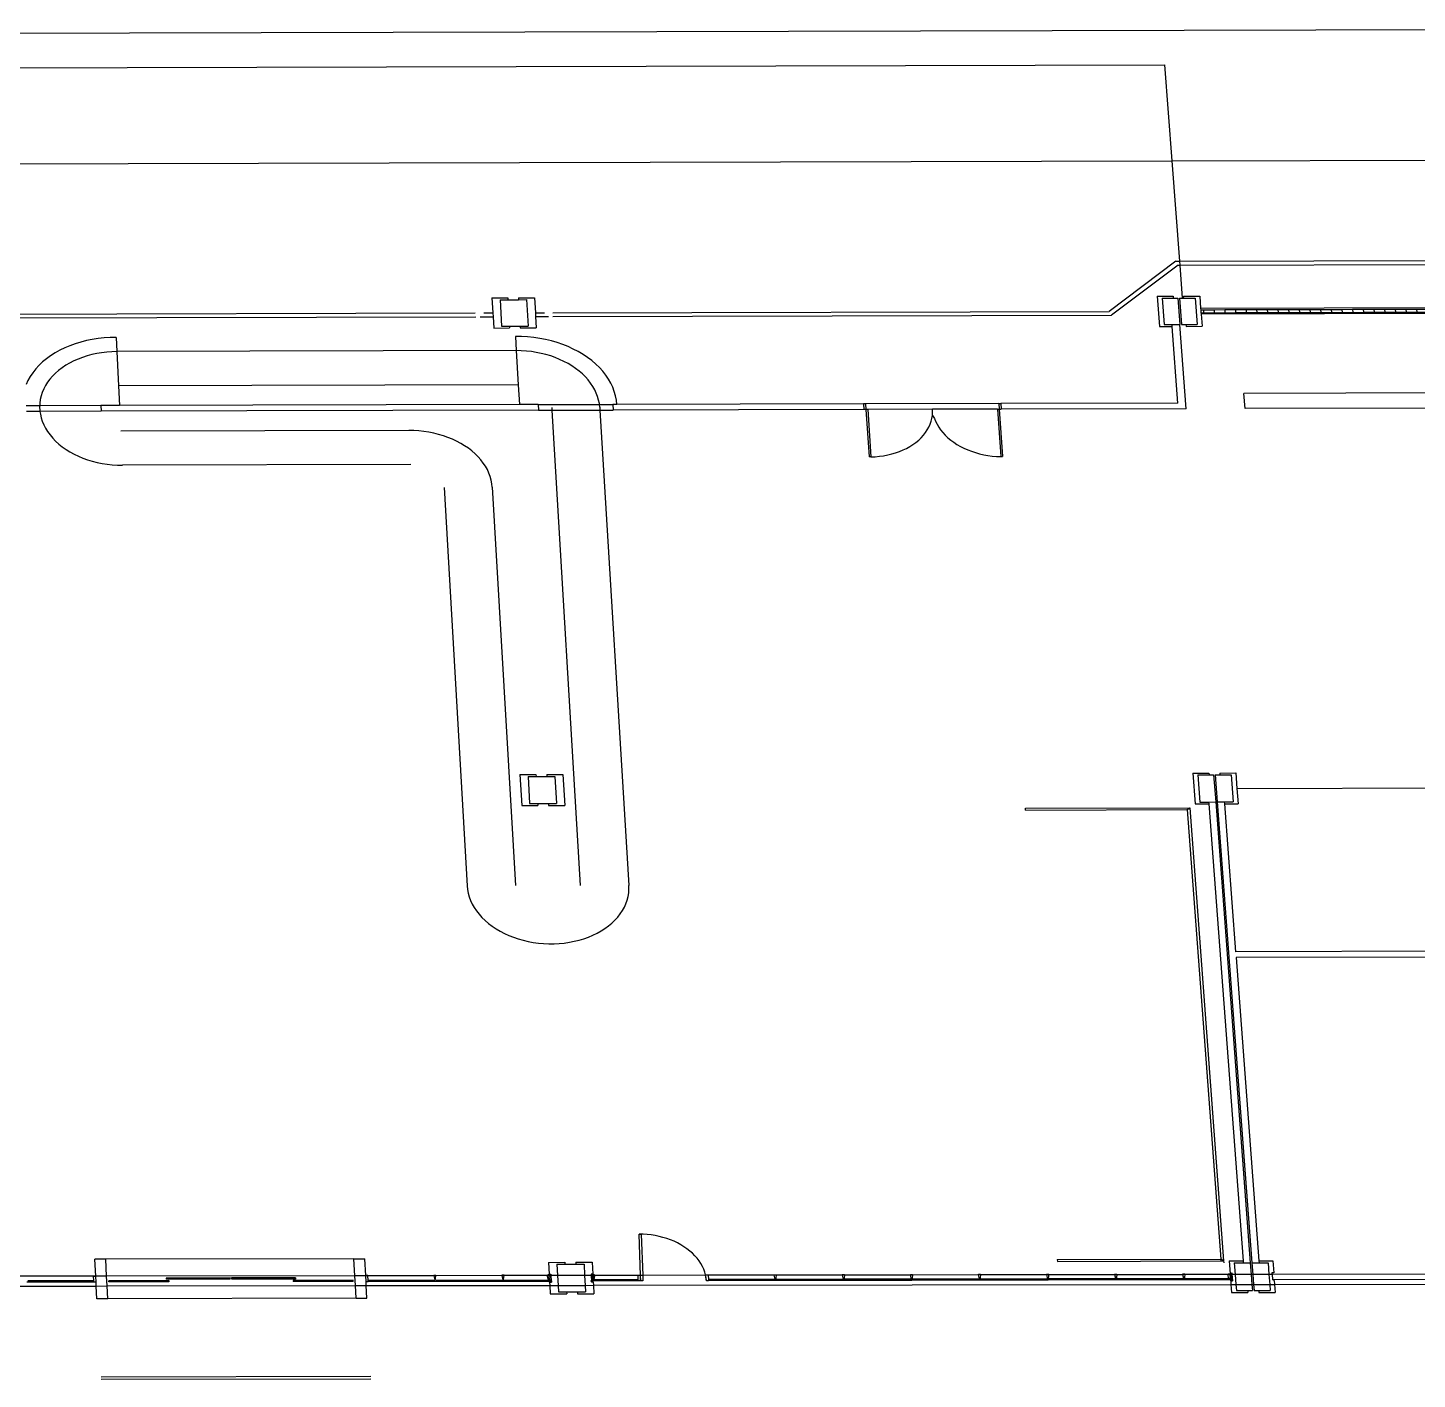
# Model space of a CAD drawing. Extents: x -83 to 83, y -28 to 43.
# Drawn here: x -12.59 to 19.42, y 6.87 to 38 of the extents above; entities that cross this region are included whole.
import ezdxf

# ---------------------------------------------------------------- set-up
doc = ezdxf.new("R2010")
doc.units = 0
doc.layers.get('0').update_dxf_attribs({"linetype": 'CONTINUOUS'})

msp = doc.modelspace()

# ---------------------------------------------------------------- linework, layer by layer
for p, q in [((-83.229, 37.696), (34.434, 38)), ((-77.858, 36.912), (13.605, 37.149)), ((13.772, 34.935), (13.605, 37.149)), ((-77.904, 34.704), (13.772, 34.935)), ((13.772, 34.935), (34.727, 34.988)), ((13.946, 32.621), (13.772, 34.935)), ((13.946, 32.621), (34.952, 32.673)), ((13.854, 32.621), (12.316, 31.466)), ((13.912, 32.534), (12.373, 31.379)), ((13.854, 32.621), (13.946, 32.621)), ((13.912, 32.534), (13.953, 32.534)), ((13.953, 32.534), (13.946, 32.621)), ((13.953, 32.534), (34.961, 32.586)), ((14.01, 31.775), (13.953, 32.534)), ((-1.899, 31.779), (-1.531, 31.78)), ((-1.899, 31.779), (-1.878, 31.432)), ((-1.712, 31.736), (-1.528, 31.737)), ((-1.712, 31.736), (-1.676, 31.128)), ((-1.531, 31.78), (-1.528, 31.737)), ((-1.528, 31.737), (-1.283, 31.737)), ((-1.286, 31.781), (-0.918, 31.781)), ((-1.286, 31.781), (-1.283, 31.737)), ((-1.283, 31.737), (-1.099, 31.738)), ((-1.099, 31.738), (-1.063, 31.129)), ((-0.918, 31.781), (-0.897, 31.434)), ((13.424, 31.817), (13.792, 31.818)), ((13.424, 31.817), (13.476, 31.121)), ((13.538, 31.774), (13.795, 31.774)), ((13.538, 31.774), (13.583, 31.165)), ((13.792, 31.818), (13.795, 31.774)), ((13.795, 31.774), (13.9, 31.774)), ((13.9, 31.774), (13.945, 31.166)), ((13.936, 31.774), (14.01, 31.775)), ((13.936, 31.774), (13.982, 31.166)), ((14.037, 31.818), (14.01, 31.775)), ((14.01, 31.775), (14.298, 31.775)), ((14.037, 31.818), (14.405, 31.819)), ((14.298, 31.775), (14.344, 31.167)), ((14.405, 31.819), (14.427, 31.537)), ((-15.814, 31.397), (-2.282, 31.431)), ((-2.088, 31.431), (-1.878, 31.432)), ((-1.878, 31.432), (-1.873, 31.345)), ((-0.897, 31.434), (-0.688, 31.434)), ((-0.897, 31.434), (-0.892, 31.347)), ((-0.497, 31.348), (12.373, 31.379)), ((-0.494, 31.435), (12.316, 31.466)), ((28.782, 31.572), (14.427, 31.537)), ((14.427, 31.537), (14.429, 31.506)), ((14.429, 31.506), (14.49, 31.506)), ((14.429, 31.506), (14.434, 31.437)), ((14.434, 31.437), (14.496, 31.437)), ((14.434, 31.437), (14.437, 31.406)), ((28.794, 31.441), (14.437, 31.406)), ((14.437, 31.406), (14.458, 31.124)), ((14.49, 31.506), (14.736, 31.507)), ((14.49, 31.506), (14.496, 31.437)), ((14.496, 31.437), (14.741, 31.437)), ((14.736, 31.507), (14.981, 31.508)), ((14.736, 31.507), (14.741, 31.437)), ((14.741, 31.437), (14.986, 31.438)), ((14.981, 31.508), (14.986, 31.438)), ((14.981, 31.508), (15.226, 31.508)), ((14.986, 31.438), (15.232, 31.439)), ((15.226, 31.508), (15.472, 31.509)), ((15.226, 31.508), (15.232, 31.439)), ((15.232, 31.439), (15.477, 31.439)), ((15.472, 31.509), (15.477, 31.439)), ((15.472, 31.509), (15.717, 31.509)), ((15.477, 31.439), (15.722, 31.44)), ((15.717, 31.509), (15.962, 31.51)), ((15.717, 31.509), (15.722, 31.44)), ((15.722, 31.44), (15.968, 31.44)), ((15.962, 31.51), (16.208, 31.511)), ((15.962, 31.51), (15.968, 31.44)), ((15.968, 31.44), (16.213, 31.441)), ((16.208, 31.511), (16.213, 31.441)), ((16.208, 31.511), (16.453, 31.511)), ((16.213, 31.441), (16.458, 31.442)), ((16.453, 31.511), (16.698, 31.512)), ((16.453, 31.511), (16.458, 31.442)), ((16.458, 31.442), (16.704, 31.442)), ((16.698, 31.512), (16.704, 31.442)), ((16.698, 31.512), (16.944, 31.512)), ((16.704, 31.442), (16.949, 31.443)), ((16.944, 31.512), (17.189, 31.513)), ((16.944, 31.512), (16.949, 31.443)), ((16.949, 31.443), (17.195, 31.443)), ((17.189, 31.513), (17.434, 31.514)), ((17.189, 31.513), (17.195, 31.443)), ((17.195, 31.443), (17.44, 31.444)), ((17.434, 31.514), (17.44, 31.444)), ((17.434, 31.514), (17.68, 31.514)), ((17.44, 31.444), (17.685, 31.445)), ((17.68, 31.514), (17.925, 31.515)), ((17.68, 31.514), (17.685, 31.445)), ((17.685, 31.445), (17.931, 31.445)), ((17.925, 31.515), (17.931, 31.445)), ((17.925, 31.515), (18.171, 31.515)), ((17.931, 31.445), (18.176, 31.446)), ((18.171, 31.515), (18.416, 31.516)), ((18.171, 31.515), (18.176, 31.446)), ((18.176, 31.446), (18.422, 31.446)), ((18.416, 31.516), (18.661, 31.517)), ((18.416, 31.516), (18.422, 31.446)), ((18.422, 31.446), (18.667, 31.447)), ((18.661, 31.517), (18.667, 31.447)), ((18.661, 31.517), (18.907, 31.517)), ((18.667, 31.447), (18.912, 31.448)), ((18.907, 31.517), (19.152, 31.518)), ((18.907, 31.517), (18.912, 31.448)), ((18.912, 31.448), (19.158, 31.448)), ((19.152, 31.518), (19.158, 31.448)), ((19.152, 31.518), (19.397, 31.518)), ((19.158, 31.448), (19.403, 31.449)), ((19.397, 31.518), (19.643, 31.519)), ((19.397, 31.518), (19.403, 31.449)), ((19.403, 31.449), (19.648, 31.449)), ((-15.818, 31.31), (-2.268, 31.344)), ((-2.171, 31.344), (-1.873, 31.345)), ((-1.873, 31.345), (-1.858, 31.084)), ((-1.858, 31.084), (-1.49, 31.085)), ((-1.676, 31.128), (-1.492, 31.128)), ((-1.492, 31.128), (-1.247, 31.129)), ((-1.492, 31.128), (-1.49, 31.085)), ((-1.247, 31.129), (-1.245, 31.085)), ((-1.247, 31.129), (-1.063, 31.129)), ((-1.245, 31.085), (-0.877, 31.086)), ((-0.892, 31.347), (-0.594, 31.348)), ((-0.892, 31.347), (-0.877, 31.086)), ((13.476, 31.121), (13.771, 31.122)), ((13.583, 31.165), (13.767, 31.165)), ((13.767, 31.165), (13.945, 31.166)), ((13.771, 31.122), (13.767, 31.165)), ((13.903, 29.357), (13.771, 31.122)), ((14.091, 29.226), (13.945, 31.166)), ((13.982, 31.166), (14.086, 31.166)), ((14.086, 31.166), (14.344, 31.167)), ((14.086, 31.166), (14.09, 31.123)), ((14.09, 31.123), (14.458, 31.124)), ((-11.37, 30.761), (-11.497, 30.722)), ((-11.239, 30.794), (-11.37, 30.761)), ((-11.106, 30.821), (-11.239, 30.794)), ((-10.97, 30.842), (-11.106, 30.821)), ((-10.832, 30.856), (-10.97, 30.842)), ((-10.693, 30.865), (-10.832, 30.856)), ((-10.553, 30.867), (-10.693, 30.865)), ((-10.553, 30.867), (-10.537, 30.54)), ((-1.216, 30.888), (-1.356, 30.889)), ((-1.356, 30.889), (-1.336, 30.563)), ((-1.076, 30.88), (-1.216, 30.888)), ((-0.936, 30.866), (-1.076, 30.88)), ((-0.798, 30.846), (-0.936, 30.866)), ((-0.662, 30.82), (-0.798, 30.846)), ((-0.528, 30.787), (-0.662, 30.82)), ((-0.396, 30.749), (-0.528, 30.787)), ((-0.268, 30.705), (-0.396, 30.749)), ((-12.063, 30.446), (-12.16, 30.376)), ((-11.961, 30.512), (-12.063, 30.446)), ((-11.852, 30.572), (-11.961, 30.512)), ((-11.739, 30.627), (-11.852, 30.572)), ((-11.62, 30.677), (-11.739, 30.627)), ((-11.497, 30.722), (-11.62, 30.677)), ((-11.329, 30.409), (-11.432, 30.37)), ((-11.223, 30.443), (-11.329, 30.409)), ((-11.114, 30.473), (-11.223, 30.443)), ((-11.002, 30.497), (-11.114, 30.473)), ((-10.888, 30.516), (-11.002, 30.497)), ((-10.772, 30.529), (-10.888, 30.516)), ((-10.655, 30.537), (-10.772, 30.529)), ((-10.537, 30.54), (-10.655, 30.537)), ((-1.336, 30.563), (-10.537, 30.54)), ((-10.537, 30.54), (-10.498, 29.756)), ((-1.221, 30.561), (-1.336, 30.563)), ((-1.336, 30.563), (-1.29, 29.779)), ((-1.105, 30.553), (-1.221, 30.561)), ((-0.99, 30.541), (-1.105, 30.553)), ((-0.876, 30.523), (-0.99, 30.541)), ((-0.764, 30.5), (-0.876, 30.523)), ((-0.653, 30.473), (-0.764, 30.5)), ((-0.545, 30.44), (-0.653, 30.473)), ((-0.44, 30.403), (-0.545, 30.44)), ((-0.144, 30.656), (-0.268, 30.705)), ((-0.024, 30.601), (-0.144, 30.656)), ((0.091, 30.541), (-0.024, 30.601)), ((0.2, 30.476), (0.091, 30.541)), ((0.304, 30.406), (0.2, 30.476)), ((0.402, 30.333), (0.304, 30.406)), ((-12.407, 30.141), (-12.475, 30.056)), ((-12.332, 30.223), (-12.407, 30.141)), ((-12.249, 30.302), (-12.332, 30.223)), ((-12.16, 30.376), (-12.249, 30.302)), ((-11.879, 30.109), (-11.952, 30.045)), ((-11.799, 30.169), (-11.879, 30.109)), ((-11.715, 30.226), (-11.799, 30.169)), ((-11.625, 30.278), (-11.715, 30.226)), ((-11.531, 30.327), (-11.625, 30.278)), ((-11.432, 30.37), (-11.531, 30.327)), ((-0.338, 30.362), (-0.44, 30.403)), ((-0.239, 30.316), (-0.338, 30.362)), ((-0.145, 30.266), (-0.239, 30.316)), ((-0.055, 30.212), (-0.145, 30.266)), ((0.03, 30.154), (-0.055, 30.212)), ((0.111, 30.092), (0.03, 30.154)), ((0.185, 30.028), (0.111, 30.092)), ((0.493, 30.255), (0.402, 30.333)), ((0.577, 30.173), (0.493, 30.255)), ((0.655, 30.088), (0.577, 30.173)), ((0.724, 29.999), (0.655, 30.088)), ((-12.587, 29.876), (-12.63, 29.783)), ((-12.535, 29.967), (-12.587, 29.876)), ((-12.475, 30.056), (-12.535, 29.967)), ((-12.135, 29.834), (-12.182, 29.758)), ((-12.08, 29.907), (-12.135, 29.834)), ((-12.019, 29.978), (-12.08, 29.907)), ((-11.952, 30.045), (-12.019, 29.978)), ((-1.29, 29.779), (-10.498, 29.756)), ((-1.29, 29.779), (-1.263, 29.32)), ((0.255, 29.96), (0.185, 30.028)), ((0.318, 29.889), (0.255, 29.96)), ((0.375, 29.816), (0.318, 29.889)), ((0.425, 29.741), (0.375, 29.816)), ((0.786, 29.908), (0.724, 29.999)), ((0.839, 29.815), (0.786, 29.908)), ((0.885, 29.72), (0.839, 29.815)), ((-12.282, 29.52), (-12.301, 29.437)), ((-12.256, 29.601), (-12.282, 29.52)), ((-12.223, 29.681), (-12.256, 29.601)), ((-12.182, 29.758), (-12.223, 29.681)), ((-10.498, 29.756), (-10.476, 29.298)), ((0.469, 29.664), (0.425, 29.741)), ((0.506, 29.585), (0.469, 29.664)), ((0.537, 29.505), (0.506, 29.585)), ((0.56, 29.423), (0.537, 29.505)), ((0.921, 29.623), (0.885, 29.72)), ((0.95, 29.524), (0.921, 29.623)), ((0.969, 29.425), (0.95, 29.524)), ((20.34, 29.591), (15.423, 29.579)), ((15.45, 29.23), (15.423, 29.579)), ((-12.315, 29.294), (-12.625, 29.293)), ((-12.309, 29.163), (-12.619, 29.162)), ((-12.315, 29.294), (-12.316, 29.27)), ((-12.316, 29.27), (-12.312, 29.186)), ((-12.312, 29.354), (-12.315, 29.294)), ((-10.906, 29.297), (-12.315, 29.294)), ((-12.301, 29.437), (-12.312, 29.354)), ((-12.312, 29.186), (-12.309, 29.163)), ((-10.899, 29.166), (-12.309, 29.163)), ((-12.309, 29.163), (-12.3, 29.103)), ((-10.476, 29.298), (-10.906, 29.297)), ((-10.906, 29.297), (-10.899, 29.166)), ((-0.825, 29.191), (-10.899, 29.166)), ((-1.263, 29.32), (-10.476, 29.298)), ((-0.833, 29.321), (-1.263, 29.32)), ((-0.833, 29.321), (0.577, 29.325)), ((-0.833, 29.321), (-0.825, 29.191)), ((-0.825, 29.191), (-0.518, 29.191)), ((-0.522, 29.257), (-0.518, 29.191)), ((-0.518, 29.191), (0.588, 29.194)), ((-0.518, 29.191), (0.138, 18.244)), ((0.576, 29.342), (0.56, 29.423)), ((0.577, 29.325), (0.576, 29.342)), ((0.577, 29.325), (0.887, 29.326)), ((0.584, 29.259), (0.577, 29.325)), ((0.584, 29.259), (0.588, 29.194)), ((0.588, 29.194), (0.895, 29.195)), ((0.588, 29.194), (1.257, 18.246)), ((0.887, 29.326), (0.895, 29.195)), ((0.98, 29.326), (0.887, 29.326)), ((6.672, 29.209), (0.895, 29.195)), ((0.98, 29.326), (0.969, 29.425)), ((6.663, 29.34), (0.98, 29.326)), ((6.706, 29.34), (6.663, 29.34)), ((6.663, 29.34), (6.672, 29.209)), ((6.715, 29.209), (6.672, 29.209)), ((9.779, 29.347), (6.706, 29.34)), ((6.706, 29.34), (6.715, 29.209)), ((6.758, 29.209), (6.715, 29.209)), ((6.715, 29.209), (6.789, 28.116)), ((8.252, 29.212), (6.758, 29.209)), ((6.758, 29.209), (6.832, 28.116)), ((8.249, 29.072), (8.253, 29.142)), ((9.745, 29.216), (8.252, 29.212)), ((8.253, 29.142), (8.252, 29.212)), ((9.745, 29.216), (9.788, 29.216)), ((9.745, 29.216), (9.822, 28.123)), ((9.779, 29.347), (9.822, 29.347)), ((9.779, 29.347), (9.788, 29.216)), ((9.788, 29.216), (9.831, 29.216)), ((9.788, 29.216), (9.865, 28.124)), ((13.903, 29.357), (9.822, 29.347)), ((9.822, 29.347), (9.831, 29.216)), ((14.091, 29.226), (9.831, 29.216)), ((20.369, 29.241), (15.45, 29.23)), ((-12.3, 29.103), (-12.281, 29.019)), ((-12.281, 29.019), (-12.255, 28.937)), ((-12.255, 28.937), (-12.221, 28.856)), ((-12.221, 28.856), (-12.18, 28.776)), ((8.167, 28.801), (8.197, 28.867)), ((8.197, 28.867), (8.22, 28.935)), ((8.22, 28.935), (8.238, 29.003)), ((8.238, 29.003), (8.249, 29.072)), ((8.249, 29.072), (8.294, 29.003)), ((8.294, 29.003), (8.321, 28.935)), ((8.321, 28.935), (8.354, 28.868)), ((8.354, 28.868), (8.393, 28.802)), ((-12.18, 28.776), (-12.132, 28.698)), ((-12.132, 28.698), (-12.077, 28.623)), ((-12.077, 28.623), (-12.015, 28.55)), ((-12.015, 28.55), (-11.948, 28.479)), ((-3.81, 28.725), (-10.447, 28.709)), ((-3.694, 28.722), (-3.81, 28.725)), ((-3.578, 28.715), (-3.694, 28.722)), ((-3.463, 28.702), (-3.578, 28.715)), ((-3.349, 28.685), (-3.463, 28.702)), ((-3.236, 28.662), (-3.349, 28.685)), ((-3.125, 28.634), (-3.236, 28.662)), ((-3.017, 28.602), (-3.125, 28.634)), ((-2.912, 28.565), (-3.017, 28.602)), ((-2.81, 28.523), (-2.912, 28.565)), ((-2.711, 28.477), (-2.81, 28.523)), ((7.869, 28.45), (7.932, 28.502)), ((7.932, 28.502), (7.99, 28.557)), ((7.99, 28.557), (8.043, 28.614)), ((8.043, 28.614), (8.09, 28.675)), ((8.09, 28.675), (8.131, 28.737)), ((8.131, 28.737), (8.167, 28.801)), ((8.393, 28.802), (8.437, 28.738)), ((8.437, 28.738), (8.488, 28.676)), ((8.488, 28.676), (8.543, 28.616)), ((8.543, 28.616), (8.604, 28.558)), ((8.604, 28.558), (8.669, 28.503)), ((8.669, 28.503), (8.739, 28.452)), ((-11.948, 28.479), (-11.874, 28.412)), ((-11.874, 28.412), (-11.794, 28.348)), ((-11.794, 28.348), (-11.709, 28.288)), ((-11.709, 28.288), (-11.618, 28.232)), ((-11.618, 28.232), (-11.524, 28.18)), ((-11.524, 28.18), (-11.424, 28.132)), ((-2.617, 28.427), (-2.711, 28.477)), ((-2.527, 28.372), (-2.617, 28.427)), ((-2.441, 28.314), (-2.527, 28.372)), ((-2.361, 28.252), (-2.441, 28.314)), ((-2.286, 28.187), (-2.361, 28.252)), ((-2.217, 28.119), (-2.286, 28.187)), ((7.218, 28.161), (7.311, 28.183)), ((7.311, 28.183), (7.401, 28.209)), ((7.401, 28.209), (7.488, 28.24)), ((7.488, 28.24), (7.572, 28.275)), ((7.572, 28.275), (7.652, 28.313)), ((7.652, 28.313), (7.729, 28.355)), ((7.729, 28.355), (7.801, 28.401)), ((7.801, 28.401), (7.869, 28.45)), ((8.739, 28.452), (8.814, 28.403)), ((8.814, 28.403), (8.893, 28.358)), ((8.893, 28.358), (8.975, 28.316)), ((8.975, 28.316), (9.061, 28.278)), ((9.061, 28.278), (9.149, 28.244)), ((9.149, 28.244), (9.241, 28.214)), ((9.241, 28.214), (9.334, 28.188)), ((9.334, 28.188), (9.43, 28.166)), ((9.43, 28.166), (9.527, 28.149)), ((-11.424, 28.132), (-11.321, 28.088)), ((-11.321, 28.088), (-11.214, 28.05)), ((-11.214, 28.05), (-11.104, 28.016)), ((-11.104, 28.016), (-10.992, 27.987)), ((-10.992, 27.987), (-10.878, 27.963)), ((-10.878, 27.963), (-10.761, 27.945)), ((-10.761, 27.945), (-10.644, 27.932)), ((-10.644, 27.932), (-10.526, 27.924)), ((-10.526, 27.924), (-10.408, 27.922)), ((-3.765, 27.937), (-10.408, 27.922)), ((-2.154, 28.049), (-2.217, 28.119)), ((-2.097, 27.975), (-2.154, 28.049)), ((-2.047, 27.9), (-2.097, 27.975)), ((-2.003, 27.822), (-2.047, 27.9)), ((6.832, 28.116), (6.789, 28.116)), ((6.832, 28.116), (6.93, 28.121)), ((6.93, 28.121), (7.028, 28.13)), ((7.028, 28.13), (7.124, 28.143)), ((7.124, 28.143), (7.218, 28.161)), ((9.527, 28.149), (9.625, 28.136)), ((9.625, 28.136), (9.723, 28.127)), ((9.723, 28.127), (9.822, 28.123)), ((9.822, 28.123), (9.865, 28.124)), ((-1.966, 27.743), (-2.003, 27.822)), ((-1.936, 27.662), (-1.966, 27.743)), ((-1.913, 27.581), (-1.936, 27.662)), ((-1.897, 27.499), (-1.913, 27.581)), ((-2.997, 27.414), (-2.471, 18.238)), ((-1.889, 27.416), (-1.897, 27.499)), ((-1.889, 27.416), (-1.353, 18.24)), ((14.245, 20.833), (14.617, 20.834)), ((14.245, 20.833), (14.298, 20.121)), ((14.617, 20.834), (14.62, 20.789)), ((14.865, 20.834), (15.237, 20.835)), ((14.865, 20.834), (14.868, 20.79)), ((15.237, 20.835), (15.264, 20.479)), ((-1.254, 20.798), (-0.883, 20.799)), ((-1.254, 20.798), (-1.213, 20.087)), ((-1.066, 20.754), (-0.88, 20.755)), ((-1.066, 20.754), (-1.029, 20.132)), ((-0.883, 20.799), (-0.88, 20.755)), ((-0.88, 20.755), (-0.632, 20.755)), ((-0.635, 20.8), (-0.263, 20.8)), ((-0.635, 20.8), (-0.632, 20.755)), ((-0.632, 20.755), (-0.446, 20.756)), ((-0.446, 20.756), (-0.409, 20.133)), ((-0.263, 20.8), (-0.22, 20.089)), ((14.36, 20.789), (14.406, 20.166)), ((14.36, 20.789), (14.62, 20.789)), ((14.62, 20.789), (14.726, 20.789)), ((14.726, 20.789), (14.773, 20.167)), ((14.763, 20.789), (14.868, 20.79)), ((14.763, 20.789), (14.81, 20.167)), ((14.868, 20.79), (15.129, 20.79)), ((15.129, 20.79), (15.176, 20.168)), ((15.264, 20.479), (29.787, 20.512)), ((14.406, 20.166), (14.611, 20.166)), ((14.611, 20.166), (14.773, 20.167)), ((14.611, 20.166), (14.615, 20.122)), ((14.773, 20.167), (15.571, 9.549)), ((14.81, 20.167), (15.609, 9.549)), ((14.81, 20.167), (14.971, 20.167)), ((14.971, 20.167), (15.176, 20.168)), ((14.971, 20.167), (14.975, 20.123)), ((15.264, 20.479), (15.291, 20.123)), ((-1.213, 20.087), (-0.841, 20.088)), ((-1.029, 20.132), (-0.843, 20.132)), ((-0.843, 20.132), (-0.595, 20.133)), ((-0.843, 20.132), (-0.841, 20.088)), ((-0.595, 20.133), (-0.592, 20.088)), ((-0.595, 20.133), (-0.409, 20.133)), ((-0.592, 20.088), (-0.22, 20.089)), ((10.39, 20.024), (14.176, 20.035)), ((10.393, 19.979), (10.39, 20.024)), ((10.393, 19.979), (14.117, 19.99)), ((14.117, 19.99), (14.176, 20.035)), ((14.117, 19.99), (14.888, 9.638)), ((14.176, 20.035), (14.954, 9.593)), ((14.298, 20.121), (14.615, 20.122)), ((14.615, 20.122), (15.405, 9.594)), ((14.975, 20.123), (15.291, 20.123)), ((14.975, 20.123), (15.231, 16.717)), ((1.259, 18.16), (1.257, 18.246)), ((-2.471, 18.238), (-2.463, 18.152)), ((-2.463, 18.152), (-2.446, 18.067)), ((-2.446, 18.067), (-2.422, 17.982)), ((-2.422, 17.982), (-2.391, 17.898)), ((1.217, 17.906), (1.238, 17.99)), ((1.238, 17.99), (1.252, 18.075)), ((1.252, 18.075), (1.259, 18.16)), ((-2.391, 17.898), (-2.352, 17.816)), ((-2.352, 17.816), (-2.306, 17.735)), ((-2.306, 17.735), (-2.253, 17.657)), ((-2.253, 17.657), (-2.194, 17.581)), ((1.057, 17.588), (1.108, 17.664)), ((1.108, 17.664), (1.152, 17.743)), ((1.152, 17.743), (1.188, 17.823)), ((1.188, 17.823), (1.217, 17.906)), ((-2.194, 17.581), (-2.127, 17.507)), ((-2.127, 17.507), (-2.055, 17.437)), ((-2.055, 17.437), (-1.977, 17.37)), ((-1.977, 17.37), (-1.892, 17.306)), ((-1.892, 17.306), (-1.803, 17.246)), ((0.706, 17.252), (0.789, 17.312)), ((0.789, 17.312), (0.865, 17.376)), ((0.865, 17.376), (0.936, 17.443)), ((0.936, 17.443), (1, 17.514)), ((1, 17.514), (1.057, 17.588)), ((-1.803, 17.246), (-1.709, 17.191)), ((-1.709, 17.191), (-1.61, 17.14)), ((-1.61, 17.14), (-1.507, 17.093)), ((-1.507, 17.093), (-1.4, 17.051)), ((-1.4, 17.051), (-1.29, 17.014)), ((-1.29, 17.014), (-1.177, 16.982)), ((-1.177, 16.982), (-1.062, 16.955)), ((0, 16.957), (0.112, 16.984)), ((0.112, 16.984), (0.221, 17.017)), ((0.221, 17.017), (0.327, 17.054)), ((0.327, 17.054), (0.428, 17.097)), ((0.428, 17.097), (0.526, 17.144)), ((0.526, 17.144), (0.619, 17.196)), ((0.619, 17.196), (0.706, 17.252)), ((-1.062, 16.955), (-0.945, 16.933)), ((-0.945, 16.933), (-0.827, 16.917)), ((-0.827, 16.917), (-0.707, 16.906)), ((-0.707, 16.906), (-0.588, 16.901)), ((-0.588, 16.901), (-0.468, 16.901)), ((-0.468, 16.901), (-0.349, 16.907)), ((-0.349, 16.907), (-0.231, 16.918)), ((-0.231, 16.918), (-0.114, 16.935)), ((-0.114, 16.935), (0, 16.957)), ((30.533, 16.75), (15.231, 16.717)), ((23.029, 16.599), (15.242, 16.583)), ((15.242, 16.583), (15.769, 9.595)), ((1.491, 10.212), (1.541, 10.212)), ((1.541, 10.211), (1.491, 10.212)), ((1.521, 9.262), (1.491, 10.212)), ((1.541, 10.212), (1.541, 10.211)), ((1.584, 10.21), (1.541, 10.211)), ((1.541, 10.211), (1.577, 9.262)), ((1.678, 10.203), (1.584, 10.21)), ((1.77, 10.193), (1.678, 10.203)), ((1.862, 10.179), (1.77, 10.193)), ((1.953, 10.16), (1.862, 10.179)), ((2.042, 10.137), (1.953, 10.16)), ((2.13, 10.11), (2.042, 10.137)), ((2.215, 10.08), (2.13, 10.11)), ((2.297, 10.046), (2.215, 10.08)), ((2.377, 10.008), (2.297, 10.046)), ((2.453, 9.966), (2.377, 10.008)), ((2.526, 9.922), (2.453, 9.966)), ((2.595, 9.874), (2.526, 9.922)), ((-10.792, 9.632), (-11.043, 9.632)), ((-11.025, 9.245), (-11.043, 9.632)), ((-5.077, 9.644), (-10.792, 9.632)), ((-10.774, 9.245), (-10.792, 9.632)), ((-5.077, 9.644), (-4.826, 9.644)), ((-5.055, 9.253), (-5.077, 9.644)), ((-4.805, 9.258), (-4.826, 9.644)), ((2.66, 9.823), (2.595, 9.874)), ((2.72, 9.77), (2.66, 9.823)), ((2.776, 9.714), (2.72, 9.77)), ((2.827, 9.656), (2.776, 9.714)), ((2.873, 9.596), (2.827, 9.656)), ((11.124, 9.631), (14.888, 9.638)), ((11.124, 9.631), (11.128, 9.585)), ((14.954, 9.593), (14.888, 9.638)), ((14.888, 9.638), (14.891, 9.596)), ((-0.628, 9.266), (-0.579, 9.289)), ((-0.595, 9.562), (-0.219, 9.563)), ((-0.595, 9.562), (-0.579, 9.289)), ((-0.579, 9.289), (-0.583, 9.259)), ((-0.579, 9.289), (-0.54, 9.289)), ((-0.579, 9.289), (-0.551, 9.266)), ((-0.578, 9.259), (-0.579, 9.289)), ((-0.54, 9.289), (-0.538, 9.259)), ((-0.405, 9.517), (-0.389, 9.259)), ((-0.405, 9.517), (-0.216, 9.517)), ((-0.219, 9.563), (-0.216, 9.517)), ((-0.216, 9.517), (0.034, 9.518)), ((0.032, 9.563), (0.408, 9.564)), ((0.032, 9.563), (0.034, 9.518)), ((0.034, 9.518), (0.223, 9.518)), ((0.223, 9.518), (0.238, 9.26)), ((0.424, 9.291), (0.385, 9.291)), ((0.385, 9.291), (0.387, 9.26)), ((0.424, 9.291), (0.398, 9.268)), ((0.408, 9.564), (0.424, 9.291)), ((0.476, 9.268), (0.424, 9.291)), ((0.424, 9.291), (0.432, 9.26)), ((0.426, 9.26), (0.424, 9.291)), ((2.914, 9.534), (2.873, 9.596)), ((2.95, 9.47), (2.914, 9.534)), ((2.98, 9.405), (2.95, 9.47)), ((3.005, 9.339), (2.98, 9.405)), ((3.023, 9.272), (3.005, 9.339)), ((7.74, 9.283), (7.79, 9.283)), ((7.743, 9.27), (7.74, 9.283)), ((7.79, 9.283), (7.789, 9.27)), ((9.309, 9.286), (9.359, 9.286)), ((9.312, 9.272), (9.309, 9.286)), ((9.359, 9.286), (9.357, 9.272)), ((10.877, 9.289), (10.927, 9.289)), ((10.881, 9.274), (10.877, 9.289)), ((10.927, 9.289), (10.926, 9.274)), ((11.128, 9.585), (14.954, 9.593)), ((12.446, 9.292), (12.496, 9.292)), ((12.45, 9.276), (12.446, 9.292)), ((12.496, 9.292), (12.494, 9.276)), ((14.015, 9.295), (14.065, 9.295)), ((14.019, 9.278), (14.015, 9.295)), ((14.065, 9.295), (14.063, 9.279)), ((14.954, 9.593), (14.958, 9.551)), ((15.057, 9.297), (15.107, 9.297)), ((15.058, 9.28), (15.057, 9.297)), ((15.085, 9.593), (15.405, 9.594)), ((15.085, 9.593), (15.107, 9.297)), ((15.107, 9.297), (15.145, 9.32)), ((15.107, 9.297), (15.112, 9.28)), ((15.108, 9.28), (15.107, 9.297)), ((15.145, 9.32), (15.148, 9.28)), ((15.201, 9.548), (15.221, 9.28)), ((15.201, 9.548), (15.408, 9.548)), ((15.405, 9.594), (15.408, 9.548)), ((15.408, 9.548), (15.571, 9.549)), ((15.571, 9.549), (15.591, 9.281)), ((15.609, 9.549), (15.772, 9.549)), ((15.609, 9.549), (15.629, 9.281)), ((15.769, 9.595), (16.089, 9.595)), ((15.769, 9.595), (15.772, 9.549)), ((15.772, 9.549), (15.979, 9.549)), ((15.979, 9.549), (15.999, 9.281)), ((16.07, 9.322), (16.073, 9.281)), ((16.109, 9.322), (16.07, 9.322)), ((23.391, 9.291), (16.073, 9.281)), ((16.089, 9.595), (16.109, 9.322)), ((-15.24, 9.012), (-11.014, 9.017)), ((-11.075, 9.245), (-15.204, 9.239)), ((-11.068, 9.109), (-12.611, 9.106)), ((-11.069, 9.136), (-12.587, 9.133)), ((-11.075, 9.245), (-11.025, 9.245)), ((-11.069, 9.136), (-11.075, 9.245)), ((-11.075, 9.245), (-11.075, 9.245)), ((-11.025, 9.245), (-11.075, 9.245)), ((-11.068, 9.109), (-11.069, 9.136)), ((-11.018, 9.109), (-11.068, 9.109)), ((-11.018, 9.109), (-11.025, 9.245)), ((-11.025, 9.245), (-11.025, 9.245)), ((-10.774, 9.245), (-11.025, 9.245)), ((-11.014, 9.017), (-11.018, 9.109)), ((-11.014, 9.017), (-10.763, 9.018)), ((-10.999, 8.722), (-11.014, 9.017)), ((-5.055, 9.253), (-10.774, 9.245)), ((-10.763, 9.018), (-10.774, 9.245)), ((-10.763, 9.018), (-5.043, 9.025)), ((-10.749, 8.723), (-10.763, 9.018)), ((-9.339, 9.14), (-10.725, 9.137)), ((-10.723, 9.11), (-10.725, 9.137)), ((-9.338, 9.112), (-10.723, 9.11)), ((-7.931, 9.202), (-9.405, 9.199)), ((-9.405, 9.199), (-9.403, 9.171)), ((-7.93, 9.174), (-9.403, 9.171)), ((-9.339, 9.14), (-9.338, 9.112)), ((-7.93, 9.174), (-7.931, 9.202)), ((-6.42, 9.205), (-7.894, 9.202)), ((-7.892, 9.174), (-7.894, 9.202)), ((-6.419, 9.177), (-7.892, 9.174)), ((-5.094, 9.148), (-6.48, 9.145)), ((-6.48, 9.145), (-6.478, 9.118)), ((-5.092, 9.121), (-6.478, 9.118)), ((-6.42, 9.205), (-6.419, 9.177)), ((-5.092, 9.121), (-5.094, 9.148)), ((-5.043, 9.025), (-5.055, 9.253)), ((-4.805, 9.253), (-5.055, 9.253)), ((-5.043, 9.025), (-4.792, 9.026)), ((-5.027, 8.734), (-5.043, 9.025)), ((-4.755, 9.258), (-4.805, 9.258)), ((-4.805, 9.253), (-4.805, 9.258)), ((-4.797, 9.121), (-4.805, 9.253)), ((-4.754, 9.253), (-4.805, 9.253)), ((-4.797, 9.121), (-4.747, 9.121)), ((-4.792, 9.026), (-4.797, 9.121)), ((-4.792, 9.026), (-0.564, 9.031)), ((-4.776, 8.734), (-4.792, 9.026)), ((-4.754, 9.253), (-4.755, 9.258)), ((-3.236, 9.255), (-4.754, 9.253)), ((-4.749, 9.149), (-4.754, 9.253)), ((-4.749, 9.149), (-3.231, 9.152)), ((-4.747, 9.121), (-4.749, 9.149)), ((-4.747, 9.121), (-3.204, 9.125)), ((-3.187, 9.261), (-3.237, 9.261)), ((-3.237, 9.261), (-3.236, 9.255)), ((-3.236, 9.255), (-3.204, 9.125)), ((-3.188, 9.255), (-3.236, 9.255)), ((-3.204, 9.125), (-3.188, 9.255)), ((-3.204, 9.125), (-1.636, 9.128)), ((-3.188, 9.255), (-3.187, 9.261)), ((-1.668, 9.257), (-3.188, 9.255)), ((-3.181, 9.152), (-1.663, 9.155)), ((-1.619, 9.264), (-1.669, 9.264)), ((-1.669, 9.264), (-1.668, 9.257)), ((-1.668, 9.257), (-1.636, 9.128)), ((-1.62, 9.257), (-1.668, 9.257)), ((-1.636, 9.128), (-1.62, 9.257)), ((-1.636, 9.128), (-0.57, 9.13)), ((-1.62, 9.257), (-1.619, 9.264)), ((-0.626, 9.259), (-1.62, 9.257)), ((-1.613, 9.155), (-0.597, 9.157)), ((-0.626, 9.259), (-0.628, 9.266)), ((-0.597, 9.157), (-0.626, 9.259)), ((-0.583, 9.259), (-0.626, 9.259)), ((-0.583, 9.259), (-0.597, 9.157)), ((-0.597, 9.157), (-0.572, 9.157)), ((-0.578, 9.259), (-0.583, 9.259)), ((-0.572, 9.157), (-0.578, 9.259)), ((-0.55, 9.259), (-0.578, 9.259)), ((-0.57, 9.13), (-0.572, 9.157)), ((-0.572, 9.157), (-0.559, 9.157)), ((-0.569, 9.107), (-0.57, 9.13)), ((-0.57, 9.13), (-0.545, 9.13)), ((-0.545, 9.13), (-0.569, 9.107)), ((-0.569, 9.107), (-0.529, 9.107)), ((-0.569, 9.107), (-0.564, 9.031)), ((-0.564, 9.031), (-0.376, 9.032)), ((-0.564, 9.031), (-0.553, 8.834)), ((-0.551, 9.266), (-0.55, 9.259)), ((-0.55, 9.259), (-0.545, 9.13)), ((-0.538, 9.259), (-0.55, 9.259)), ((-0.545, 9.13), (-0.53, 9.13)), ((-0.538, 9.259), (-0.53, 9.13)), ((-0.389, 9.259), (-0.538, 9.259)), ((-0.53, 9.13), (-0.529, 9.107)), ((-0.53, 9.13), (-0.507, 9.13)), ((0.238, 9.26), (-0.389, 9.259)), ((-0.389, 9.259), (-0.376, 9.032)), ((-0.376, 9.032), (-0.367, 8.88)), ((-0.376, 9.032), (0.251, 9.032)), ((0.238, 9.26), (0.251, 9.032)), ((0.387, 9.26), (0.238, 9.26)), ((0.251, 9.032), (0.44, 9.033)), ((0.251, 9.032), (0.26, 8.881)), ((0.394, 9.132), (0.371, 9.132)), ((0.387, 9.26), (0.394, 9.132)), ((0.399, 9.26), (0.387, 9.26)), ((0.409, 9.132), (0.394, 9.132)), ((0.394, 9.132), (0.396, 9.109)), ((0.435, 9.109), (0.396, 9.109)), ((0.398, 9.268), (0.399, 9.26)), ((0.399, 9.26), (0.409, 9.132)), ((0.426, 9.26), (0.399, 9.26)), ((0.409, 9.132), (0.435, 9.109)), ((0.434, 9.132), (0.409, 9.132)), ((0.432, 9.159), (0.42, 9.159)), ((0.432, 9.159), (0.426, 9.26)), ((0.432, 9.26), (0.426, 9.26)), ((0.432, 9.26), (0.457, 9.159)), ((0.474, 9.26), (0.432, 9.26)), ((0.434, 9.132), (0.432, 9.159)), ((0.457, 9.159), (0.432, 9.159)), ((1.475, 9.134), (0.434, 9.132)), ((0.435, 9.109), (0.434, 9.132)), ((0.435, 9.109), (0.44, 9.033)), ((0.44, 9.033), (15.125, 9.052)), ((0.44, 9.033), (0.451, 8.836)), ((0.457, 9.159), (0.474, 9.26)), ((1.473, 9.161), (0.457, 9.159)), ((0.474, 9.26), (0.476, 9.268)), ((1.467, 9.262), (0.474, 9.26)), ((1.467, 9.27), (1.517, 9.27)), ((1.467, 9.262), (1.467, 9.27)), ((1.473, 9.161), (1.467, 9.262)), ((1.517, 9.262), (1.467, 9.262)), ((1.475, 9.134), (1.473, 9.161)), ((1.525, 9.134), (1.475, 9.134)), ((1.517, 9.27), (1.517, 9.262)), ((1.517, 9.262), (1.525, 9.134)), ((1.521, 9.262), (1.517, 9.262)), ((1.525, 9.134), (1.521, 9.262)), ((1.577, 9.262), (1.521, 9.262)), ((1.581, 9.134), (1.525, 9.134)), ((3.025, 9.264), (1.577, 9.262)), ((1.577, 9.262), (1.581, 9.134)), ((3.023, 9.272), (3.085, 9.274)), ((3.025, 9.264), (3.023, 9.272)), ((3.025, 9.264), (3.023, 9.272)), ((3.036, 9.205), (3.025, 9.264)), ((3.043, 9.137), (3.025, 9.264)), ((3.025, 9.264), (3.025, 9.264)), ((3.086, 9.264), (3.025, 9.264)), ((3.043, 9.137), (3.036, 9.205)), ((3.094, 9.137), (3.043, 9.137)), ((3.085, 9.274), (3.086, 9.264)), ((4.606, 9.266), (3.086, 9.264)), ((3.086, 9.264), (3.092, 9.164)), ((4.61, 9.167), (3.092, 9.164)), ((3.092, 9.164), (3.094, 9.137)), ((4.637, 9.14), (3.094, 9.137)), ((4.603, 9.277), (4.653, 9.277)), ((4.606, 9.266), (4.603, 9.277)), ((4.637, 9.14), (4.606, 9.266)), ((4.652, 9.266), (4.606, 9.266)), ((4.652, 9.266), (4.637, 9.14)), ((6.206, 9.143), (4.637, 9.14)), ((4.653, 9.277), (4.652, 9.266)), ((6.174, 9.268), (4.652, 9.266)), ((6.179, 9.17), (4.66, 9.167)), ((6.172, 9.28), (6.222, 9.28)), ((6.174, 9.268), (6.172, 9.28)), ((6.206, 9.143), (6.174, 9.268)), ((6.22, 9.268), (6.174, 9.268)), ((6.22, 9.268), (6.206, 9.143)), ((7.774, 9.146), (6.206, 9.143)), ((6.222, 9.28), (6.22, 9.268)), ((7.743, 9.27), (6.22, 9.268)), ((7.747, 9.174), (6.229, 9.171)), ((7.774, 9.146), (7.743, 9.27)), ((7.789, 9.27), (7.743, 9.27)), ((7.789, 9.27), (7.774, 9.146)), ((9.343, 9.149), (7.774, 9.146)), ((9.312, 9.272), (7.789, 9.27)), ((9.316, 9.177), (7.798, 9.174)), ((9.343, 9.149), (9.312, 9.272)), ((9.357, 9.272), (9.312, 9.272)), ((9.357, 9.272), (9.343, 9.149)), ((10.912, 9.153), (9.343, 9.149)), ((10.881, 9.274), (9.357, 9.272)), ((10.885, 9.18), (9.366, 9.177)), ((10.912, 9.153), (10.881, 9.274)), ((10.926, 9.274), (10.881, 9.274)), ((10.926, 9.274), (10.912, 9.153)), ((12.481, 9.156), (10.912, 9.153)), ((12.45, 9.276), (10.926, 9.274)), ((12.454, 9.183), (10.935, 9.18)), ((12.481, 9.156), (12.45, 9.276)), ((12.494, 9.276), (12.45, 9.276)), ((12.494, 9.276), (12.481, 9.156)), ((14.05, 9.159), (12.481, 9.156)), ((14.019, 9.278), (12.494, 9.276)), ((14.023, 9.186), (12.504, 9.183)), ((14.063, 9.279), (14.019, 9.278)), ((14.05, 9.159), (14.019, 9.278)), ((14.063, 9.279), (14.05, 9.159)), ((15.117, 9.161), (14.05, 9.159)), ((15.058, 9.28), (14.063, 9.279)), ((15.065, 9.188), (14.073, 9.186)), ((15.065, 9.188), (15.058, 9.28)), ((15.108, 9.28), (15.058, 9.28)), ((15.115, 9.188), (15.065, 9.188)), ((15.112, 9.28), (15.108, 9.28)), ((15.115, 9.188), (15.108, 9.28)), ((15.148, 9.28), (15.112, 9.28)), ((15.112, 9.28), (15.144, 9.161)), ((15.117, 9.161), (15.115, 9.188)), ((15.144, 9.161), (15.117, 9.161)), ((15.119, 9.138), (15.117, 9.161)), ((15.144, 9.161), (15.119, 9.138)), ((15.119, 9.138), (15.125, 9.052)), ((15.119, 9.138), (15.158, 9.138)), ((15.125, 9.052), (15.238, 9.052)), ((15.125, 9.052), (15.139, 8.865)), ((15.221, 9.28), (15.148, 9.28)), ((15.148, 9.28), (15.158, 9.138)), ((15.591, 9.281), (15.221, 9.28)), ((15.221, 9.28), (15.238, 9.052)), ((15.238, 9.052), (15.608, 9.053)), ((15.238, 9.052), (15.249, 8.911)), ((15.591, 9.281), (15.608, 9.053)), ((15.629, 9.281), (15.591, 9.281)), ((15.608, 9.053), (15.619, 8.911)), ((15.608, 9.053), (15.646, 9.053)), ((15.999, 9.281), (15.629, 9.281)), ((15.629, 9.281), (15.646, 9.053)), ((15.646, 9.053), (16.017, 9.054)), ((15.646, 9.053), (15.657, 8.912)), ((16.073, 9.281), (15.999, 9.281)), ((15.999, 9.281), (16.017, 9.054)), ((16.017, 9.054), (16.027, 8.912)), ((16.017, 9.054), (16.13, 9.054)), ((16.073, 9.281), (16.082, 9.163)), ((16.082, 9.163), (23.401, 9.177)), ((16.123, 9.14), (16.082, 9.163)), ((16.123, 9.14), (16.13, 9.054)), ((16.13, 9.054), (23.096, 9.063)), ((16.13, 9.054), (16.144, 8.867)), ((-10.749, 8.723), (-10.999, 8.722)), ((-5.027, 8.734), (-10.749, 8.723)), ((-5.027, 8.734), (-4.776, 8.734)), ((-0.553, 8.834), (-0.176, 8.835)), ((-0.367, 8.88), (-0.179, 8.88)), ((-0.179, 8.88), (0.072, 8.881)), ((-0.179, 8.88), (-0.176, 8.835)), ((0.072, 8.881), (0.075, 8.835)), ((0.072, 8.881), (0.26, 8.881)), ((0.075, 8.835), (0.451, 8.836)), ((15.139, 8.865), (15.516, 8.866)), ((15.249, 8.911), (15.512, 8.911)), ((15.512, 8.911), (15.516, 8.866)), ((15.512, 8.911), (15.619, 8.911)), ((15.657, 8.912), (15.764, 8.912)), ((15.764, 8.912), (15.767, 8.866)), ((15.764, 8.912), (16.027, 8.912)), ((15.767, 8.866), (16.144, 8.867)), ((-10.901, 6.925), (-4.691, 6.937)), ((-10.898, 6.87), (-4.688, 6.882))]:
    msp.add_line(p, q)

doc.saveas('drawing.dxf')
